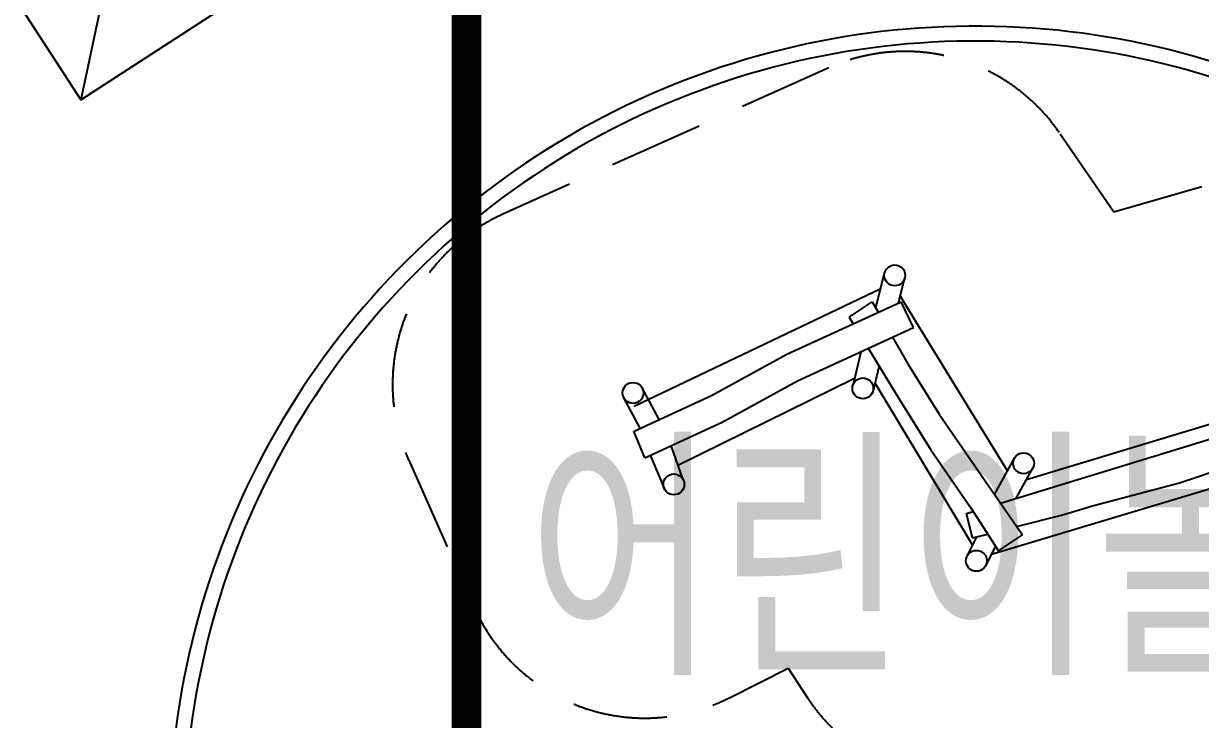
# Model space of a CAD drawing. Header units: millimetres. Extents: x 1145859089 to 1147511753, y -1047484727 to -1047247487.
# Drawn here: x 1145994006 to 1146001890, y -1047308362 to -1047303698 of the extents above; entities that cross this region are included whole.
import ezdxf
from ezdxf.xclip import XClip

# ---------------------------------------------------------------- set-up
doc = ezdxf.new("R2010")
doc.units = ezdxf.units.MM
doc.header["$LTSCALE"] = 100
doc.header["$MEASUREMENT"] = 0
doc.header["$XCLIPFRAME"] = 2
doc.linetypes.add('단지배치도$0$HIDDEN', pattern=[9.525, 6.35, -3.175])
doc.layers.get('0').update_dxf_attribs({"linetype": 'CONTINUOUS'})
for name, color, linetype in [('XREF', 135, 'CONTINUOUS'), ('단지배치도$0$S240910', 33, 'CONTINUOUS'), ('단지배치도$0$W240910', 135, 'CONTINUOUS')]:
    doc.layers.add(name, color=color, linetype=linetype)
doc.styles.add('단지배치도$0$WS1', font='romans.shx', dxfattribs={"width": 0.8, "bigfont": 'whgtxt.shx'})

# ---------------------------------------------------------------- blocks, each defined once
blk = doc.blocks.new('단지배치도$0$zw$9902')
at = {"layer": '단지배치도$0$W240910'}
for p, q in [((57424.4, 72693.3), (56248.7, 67160)), ((54069.9, 70514.5), (56248.7, 67160)), ((56248.7, 67160), (59603.2, 69338.8)), ((61574.4, 65765.7), (61633.2, 66000.1)), ((61727.1, 65799.2), (61769, 65966.1)), ((59955.4, 65105.8), (61607.1, 65896.4)), ((61738.2, 65843.7, -333088), (62456.4, 64671.8, -333088)), ((61473.5, 65469.8), (61419.3, 65242.4)), ((61595.9, 65379.5), (61555.5, 65210)), ((61431.1, 65291.8), (60248, 64709.9)), ((60123.4, 65016.6), (60009.5, 65228.7)), ((61568.4, 65264), (62221.3, 64175.2)), ((59995.4, 64959.1), (59886.2, 65162.5)), ((62408.6, 64457.4, -333088), (64159.1, 64992.4, -333088)), ((62584.4, 64615.7, -333088), (63988.8, 65041.8, -333088)), ((60026.6, 64759.9, -333088), (59953.7, 64938.9, -333088)), ((60202.3, 64837.6), (60280.2, 64620)), ((60062.6, 64777.4), (60161.9, 64545.1)), ((62369, 64514.9), (62502.9, 64758.1)), ((62515.1, 64489.9), (62625.5, 64690.5)), ((62348.2, 64115.9, -333088), (63939.1, 64592.8, -333088)), ((62182.9, 64388.4, -333088), (62225.9, 64401.5, -333088)), ((62248.3, 64230.3), (62185.1, 64101.2)), ((62375.4, 64171.6), (62310.8, 64039.7))]:
    blk.add_line(p, q, dxfattribs=at)
at = {"layer": '단지배치도$0$W240910', "linetype": '단지배치도$0$HIDDEN'}
for p, q in [((61259.5, 67374.3), (59075, 66393.5)), ((63168.8, 66406.6), (62802.5, 66940.9)), ((63759.2, 66576.2), (63168.8, 66406.6)), ((58445.3, 64744.4), (58885, 63757.6)), ((60589.2, 63150.1), (60986.2, 63350.1)), ((60986.2, 63350.1), (61115.9, 63153))]:
    blk.add_line(p, q, dxfattribs=at)
at = {"layer": '단지배치도$0$W240910', "linetype": 'Continuous'}
for p, q in [((60978.6, 65455.4, -333088), (61743.5, 65806.8, -333088)), ((61395, 65704.2, -333088), (61550.6, 65806.9, -333088)), ((61550.6, 65806.9, -333088), (61591, 65736.7, -333088)), ((61826.6, 65634.7, -333088), (61743.5, 65806.8, -333088)), ((61395, 65704.2, -333088), (61422.5, 65659.3, -333088)), ((61050.7, 65276, -333088), (61826.6, 65634.7, -333088)), ((61686.9, 65570.1, -333088), (61789.9, 65391, -333088)), ((60472.8, 65178.9, -333088), (60978.6, 65455.4, -333088)), ((61523.7, 65494.7, -333088), (61734, 65152.5, -333088)), ((61789.9, 65391, -333088), (61999.1, 65053.8, -333088)), ((60544.9, 64999.5, -333088), (61050.7, 65276, -333088)), ((59954.5, 64939.3, -333088), (60472.8, 65178.9, -333088)), ((61734, 65152.5, -333088), (61943.1, 64815.2, -333088)), ((61999.1, 65053.8, -333088), (62265.8, 64664.6, -333088)), ((60026.6, 64759.9, -333088), (60544.9, 64999.5, -333088)), ((61943.1, 64815.2, -333088), (62209.9, 64426, -333088)), ((63609, 64592.9, -333088), (64224.7, 64799, -333088)), ((62265.8, 64664.6, -333088), (62555.9, 64243.7, -333088)), ((63026.9, 64438.2, -333088), (63609, 64592.9, -333088)), ((62209.9, 64426, -333088), (62397.1, 64138.2, -333088)), ((62818.2, 64376.6, -333088), (63026.9, 64438.2, -333088)), ((62222, 64223.5, -333088), (62182.9, 64388.4, -333088)), ((62517.5, 64299.4, -333088), (62818.2, 64376.6, -333088)), ((62222, 64223.5, -333088), (62324.5, 64249.8, -333088)), ((62397.1, 64138.2, -333088), (62555.9, 64243.7, -333088))]:
    blk.add_line(p, q, dxfattribs=at)
at = {"layer": '단지배치도$0$W240910'}
for centre in [(61701.1, 65983.1), (61487.4, 65226.2), (59947.8, 65195.6), (62564.2, 64724.3), (60221, 64582.6), (62248, 64070.4)]:
    blk.add_circle(centre, 70, dxfattribs=at)
for radius in [5400, 5300]:
    blk.add_arc((62240.3, 62253.7, 0), radius, 64.15784, 180, dxfattribs=at)
at = {"layer": '단지배치도$0$W240910', "linetype": '단지배치도$0$HIDDEN'}
for centre, start, end in [((61771.5, 66234), 34.43811, 114.17915), ((59587, 65253.2), 114.17915, 204.02055), ((60026.8, 64266.4), 204.02055, 296.73821), ((62160.1, 63840.1), 213.34691, 284.8944)]:
    blk.add_arc(centre, 1250, start, end, dxfattribs=at)
at = {"layer": '단지배치도$0$S240910', "style": '단지배치도$0$WS1', "width": 0.8}
blk.add_text('어린이놀이터', height=1500, dxfattribs=at).set_placement((59240.6, 63302.8))
blk = doc.blocks.new('단지배치도')
blk.add_blockref('단지배치도$0$zw$9902', (141034.2, 142437.2))

msp = doc.modelspace()

# ---------------------------------------------------------------- linework, layer by layer
at = {"color": 6, "const_width": 200, "elevation": 0}
msp.add_lwpolyline([(1146013146.515867, -1047303484.154887), (1145997546.515867, -1047295960.544311), (1145996973.537448, -1047295684.206716), (1145996973.537448, -1047324402.180809), (1146016606.515867, -1047324402.180809), (1146016576.515867, -1047318282.180809), (1146013146.515867, -1047318282.180809), (1146013146.515867, -1047303484.154887)], dxfattribs=at)

# ---------------------------------------------------------------- block references
at = {"layer": 'XREF'}
ref = msp.add_blockref('단지배치도', (1145797106.633357, -1047513806.462535), dxfattribs=at)
XClip(ref).set_block_clipping_path([(72982.4064819524, 34919.7593965302), (360382.4067475507, 255319.7593436702)])

doc.saveas('drawing.dxf')
